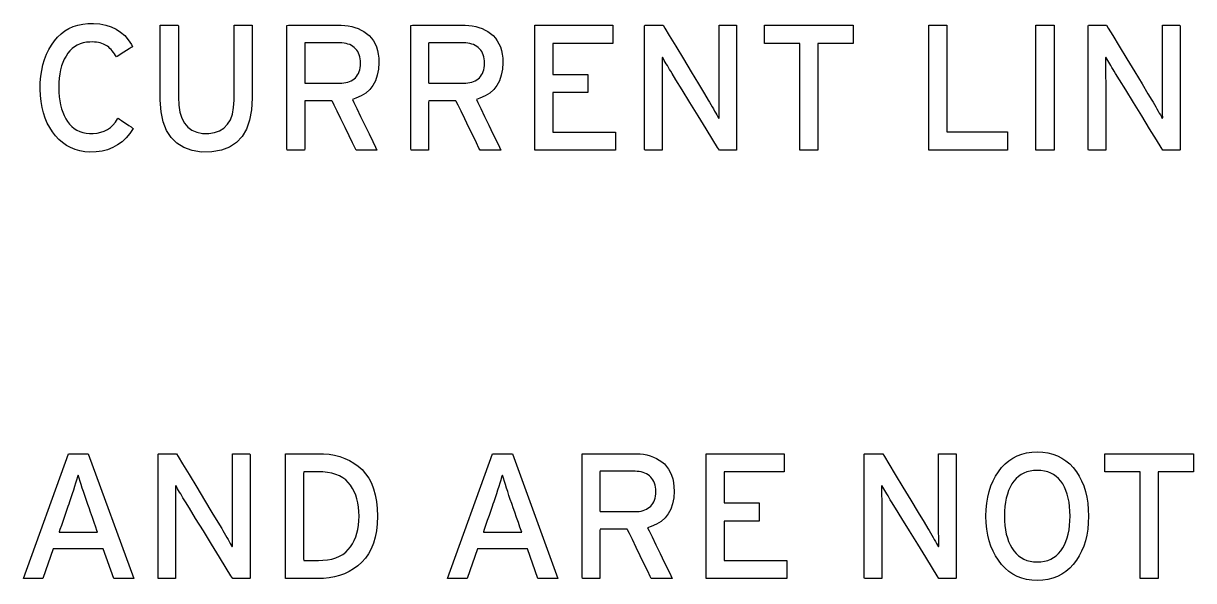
# Model space of a CAD drawing. Extents: x 1 to 47.7, y 0.2 to 33.3.
# Drawn here: x 11.394 to 13.85, y 22.696 to 23.866 of the extents above; entities that cross this region are included whole.
import ezdxf

# ---------------------------------------------------------------- set-up
doc = ezdxf.new("R2010")
doc.units = 0
doc.header["$MEASUREMENT"] = 0
doc.layers.add('4_0_____DWG', color=7, linetype='CONTINUOUS')

msp = doc.modelspace()

# ---------------------------------------------------------------- linework, layer by layer
at = {"layer": '4_0_____DWG'}
for points in [[(11.624, 23.646), (11.6171, 23.6353), (11.6094, 23.6259), (11.6009, 23.6178), (11.5916, 23.611), (11.5815, 23.6054), (11.5706, 23.6011), (11.5588, 23.598), (11.5463, 23.5963), (11.5335, 23.5959), (11.5225, 23.5968), (11.5121, 23.5987), (11.5023, 23.6016), (11.493, 23.6054), (11.4843, 23.6101), (11.4761, 23.6159), (11.4685, 23.6225), (11.4615, 23.6302), (11.455, 23.6386), (11.4491, 23.6476), (11.444, 23.6572), (11.4396, 23.6675), (11.436, 23.6784), (11.4331, 23.69), (11.431, 23.7022), (11.4296, 23.715), (11.429, 23.7285), (11.4293, 23.7422), (11.4303, 23.7553), (11.4322, 23.7678), (11.4347, 23.7797), (11.4381, 23.7909), (11.4421, 23.8015), (11.447, 23.8115), (11.4525, 23.8209), (11.4589, 23.8296), (11.4657, 23.8375), (11.473, 23.8445), (11.4809, 23.8505), (11.4894, 23.8555), (11.4985, 23.8596), (11.5081, 23.8628), (11.5183, 23.865), (11.529, 23.8663), (11.5411, 23.8665), (11.5544, 23.8654), (11.5667, 23.863), (11.5781, 23.8593), (11.5885, 23.8543), (11.5979, 23.8481), (11.6064, 23.8407), (11.614, 23.832), (11.6206, 23.822), (11.6225, 23.8173), (11.6199, 23.8157), (11.6157, 23.813), (11.6105, 23.8096), (11.6047, 23.8059), (11.5991, 23.8022), (11.5943, 23.7991), (11.5908, 23.7969), (11.5892, 23.7959), (11.5873, 23.799), (11.5851, 23.8024), (11.5828, 23.8056), (11.5804, 23.8085), (11.578, 23.8113), (11.5755, 23.8138), (11.573, 23.8162), (11.5704, 23.8183), (11.5677, 23.8201), (11.5647, 23.8217), (11.5616, 23.8231), (11.5583, 23.8243), (11.5548, 23.8253), (11.5511, 23.8261), (11.5473, 23.8268), (11.5433, 23.8272), (11.5391, 23.8274), (11.5334, 23.8273), (11.5262, 23.8267), (11.5194, 23.8253), (11.5129, 23.8234), (11.5069, 23.8208), (11.5014, 23.8175), (11.4962, 23.8136), (11.4915, 23.809), (11.4872, 23.8038), (11.4833, 23.7979), (11.4797, 23.7914), (11.4767, 23.7844), (11.4741, 23.777), (11.472, 23.769), (11.4703, 23.7605), (11.4691, 23.7515), (11.4684, 23.742), (11.4681, 23.732), (11.4683, 23.722), (11.469, 23.7125), (11.4701, 23.7036), (11.4717, 23.6951), (11.4738, 23.6871), (11.4763, 23.6797), (11.4793, 23.6727), (11.4828, 23.6662), (11.4867, 23.6602), (11.4909, 23.6546), (11.4956, 23.6497), (11.5007, 23.6455), (11.5062, 23.6421), (11.5121, 23.6393), (11.5185, 23.6372), (11.5253, 23.6358), (11.5325, 23.635), (11.5405, 23.635), (11.5487, 23.6359), (11.5564, 23.6376), (11.5636, 23.6401), (11.5702, 23.6435), (11.5763, 23.6478), (11.5818, 23.653), (11.5868, 23.659), (11.5913, 23.6658), (11.593, 23.6674), (11.5956, 23.6656), (11.5997, 23.6627), (11.6048, 23.6592), (11.6102, 23.6555), (11.6154, 23.6519), (11.6198, 23.6489), (11.6228, 23.6467)], [(11.8743, 23.7094), (11.8728, 23.6847), (11.8687, 23.6631), (11.862, 23.6445), (11.8527, 23.6289), (11.8408, 23.6163), (11.8264, 23.6067), (11.8093, 23.6001), (11.7896, 23.5965), (11.768, 23.5962), (11.7481, 23.5993), (11.7309, 23.6054), (11.7162, 23.6145), (11.7041, 23.6266), (11.6945, 23.6417), (11.6875, 23.6598), (11.6831, 23.6809), (11.6812, 23.705), (11.6811, 23.7139), (11.6811, 23.7274), (11.6811, 23.7481), (11.6811, 23.7731), (11.6811, 23.7995), (11.6811, 23.8245), (11.6811, 23.8452), (11.6811, 23.8587), (11.6812, 23.8624), (11.6831, 23.8624), (11.6873, 23.8624), (11.693, 23.8624), (11.6995, 23.8624), (11.706, 23.8624), (11.7119, 23.8624), (11.7165, 23.8624), (11.7189, 23.8624), (11.7192, 23.8603), (11.7192, 23.8486), (11.7192, 23.8293), (11.7192, 23.8051), (11.7192, 23.7789), (11.7192, 23.7535), (11.7192, 23.7319), (11.7192, 23.7168), (11.7192, 23.7112), (11.7199, 23.6946), (11.7223, 23.68), (11.7262, 23.6675), (11.7317, 23.657), (11.7388, 23.6486), (11.7475, 23.6421), (11.7577, 23.6377), (11.7695, 23.6354), (11.7827, 23.6352), (11.795, 23.637), (11.8057, 23.6409), (11.8148, 23.6467), (11.8223, 23.6545), (11.8282, 23.6642), (11.8325, 23.676), (11.8351, 23.6896), (11.8362, 23.7053), (11.8362, 23.7124), (11.8362, 23.726), (11.8362, 23.7469), (11.8362, 23.7722), (11.8362, 23.7989), (11.8362, 23.8241), (11.8362, 23.845), (11.8362, 23.8586), (11.8363, 23.8624), (11.8382, 23.8624), (11.8424, 23.8624), (11.8481, 23.8624), (11.8546, 23.8624), (11.8611, 23.8624), (11.867, 23.8624), (11.8716, 23.8624), (11.874, 23.8624), (11.8743, 23.8603), (11.8743, 23.8485), (11.8743, 23.8289), (11.8743, 23.8044), (11.8743, 23.7779), (11.8743, 23.7522), (11.8743, 23.7303), (11.8743, 23.7151)], [(12.1401, 23.7839), (12.1392, 23.77), (12.1367, 23.7574), (12.1329, 23.7461), (12.1276, 23.7362), (12.1208, 23.7275), (12.1127, 23.7202), (12.103, 23.7142), (12.0919, 23.7095), (12.0844, 23.7067), (12.0876, 23.7001), (12.0937, 23.6875), (12.1016, 23.6711), (12.1105, 23.6528), (12.1193, 23.6345), (12.1272, 23.6184), (12.133, 23.6063), (12.1359, 23.6003), (12.1352, 23.6), (12.1315, 23.6), (12.1257, 23.6), (12.1186, 23.6), (12.111, 23.6), (12.1037, 23.6), (12.0976, 23.6), (12.0934, 23.6), (12.0921, 23.6), (12.0899, 23.6045), (12.0847, 23.6153), (12.0774, 23.6304), (12.0689, 23.6478), (12.0602, 23.6657), (12.0523, 23.6821), (12.046, 23.695), (12.0423, 23.7026), (12.0413, 23.7038), (12.0374, 23.7038), (12.0305, 23.7038), (12.0215, 23.7038), (12.0117, 23.7038), (12.0019, 23.7038), (11.9934, 23.7038), (11.9872, 23.7038), (11.9844, 23.7038), (11.9843, 23.7012), (11.9843, 23.692), (11.9843, 23.6779), (11.9843, 23.6609), (11.9843, 23.6429), (11.9843, 23.6259), (11.9843, 23.6119), (11.9843, 23.6026), (11.9842, 23.6), (11.9824, 23.6), (11.9784, 23.6), (11.9728, 23.6), (11.9665, 23.6), (11.9601, 23.6), (11.9543, 23.6), (11.9498, 23.6), (11.9473, 23.6), (11.947, 23.603), (11.947, 23.6222), (11.947, 23.6549), (11.947, 23.6963), (11.947, 23.7415), (11.947, 23.7856), (11.947, 23.8237), (11.947, 23.8509), (11.947, 23.8623), (11.9504, 23.8624), (11.9609, 23.8624), (11.9764, 23.8624), (11.9948, 23.8624), (12.0141, 23.8624), (12.0321, 23.8624), (12.0468, 23.8624), (12.0562, 23.8624), (12.0606, 23.8624), (12.0684, 23.862), (12.0758, 23.8611), (12.083, 23.8597), (12.0898, 23.8578), (12.0964, 23.8554), (12.1026, 23.8525), (12.1086, 23.8491), (12.1142, 23.8452), (12.1195, 23.8408), (12.1243, 23.8357), (12.1284, 23.83), (12.1319, 23.8238), (12.1348, 23.817), (12.1371, 23.8096), (12.1387, 23.8016), (12.1397, 23.7931)], [(12.4003, 23.7839), (12.3994, 23.77), (12.3969, 23.7574), (12.3931, 23.7461), (12.3878, 23.7362), (12.381, 23.7275), (12.3729, 23.7202), (12.3632, 23.7142), (12.3521, 23.7095), (12.3446, 23.7067), (12.3478, 23.7001), (12.3539, 23.6875), (12.3618, 23.6711), (12.3707, 23.6528), (12.3795, 23.6345), (12.3874, 23.6184), (12.3932, 23.6063), (12.3961, 23.6003), (12.3954, 23.6), (12.3917, 23.6), (12.3859, 23.6), (12.3788, 23.6), (12.3712, 23.6), (12.3639, 23.6), (12.3578, 23.6), (12.3536, 23.6), (12.3523, 23.6), (12.3501, 23.6045), (12.3449, 23.6153), (12.3376, 23.6304), (12.3291, 23.6478), (12.3204, 23.6657), (12.3125, 23.6821), (12.3062, 23.695), (12.3025, 23.7026), (12.3015, 23.7038), (12.2976, 23.7038), (12.2907, 23.7038), (12.2817, 23.7038), (12.2719, 23.7038), (12.2621, 23.7038), (12.2536, 23.7038), (12.2474, 23.7038), (12.2446, 23.7038), (12.2445, 23.7012), (12.2445, 23.692), (12.2445, 23.6779), (12.2445, 23.6609), (12.2445, 23.6429), (12.2445, 23.6259), (12.2445, 23.6119), (12.2445, 23.6026), (12.2444, 23.6), (12.2426, 23.6), (12.2386, 23.6), (12.233, 23.6), (12.2267, 23.6), (12.2203, 23.6), (12.2145, 23.6), (12.21, 23.6), (12.2075, 23.6), (12.2072, 23.603), (12.2072, 23.6222), (12.2072, 23.6549), (12.2072, 23.6963), (12.2072, 23.7415), (12.2072, 23.7856), (12.2072, 23.8237), (12.2072, 23.8509), (12.2072, 23.8623), (12.2106, 23.8624), (12.2211, 23.8624), (12.2366, 23.8624), (12.255, 23.8624), (12.2743, 23.8624), (12.2923, 23.8624), (12.307, 23.8624), (12.3164, 23.8624), (12.3208, 23.8624), (12.3286, 23.862), (12.336, 23.8611), (12.3432, 23.8597), (12.35, 23.8578), (12.3566, 23.8554), (12.3628, 23.8525), (12.3688, 23.8491), (12.3744, 23.8452), (12.3797, 23.8408), (12.3845, 23.8357), (12.3886, 23.83), (12.3921, 23.8238), (12.395, 23.817), (12.3973, 23.8096), (12.3989, 23.8016), (12.3999, 23.7931)], [(12.8548, 23.6), (12.8511, 23.606), (12.8412, 23.622), (12.827, 23.6451), (12.8104, 23.6722), (12.793, 23.7004), (12.7768, 23.7266), (12.7637, 23.748), (12.7554, 23.7614), (12.7528, 23.7658), (12.7503, 23.7699), (12.7479, 23.7739), (12.7456, 23.7778), (12.7434, 23.7815), (12.7412, 23.7852), (12.7392, 23.7887), (12.7372, 23.7921), (12.7353, 23.7954), (12.7345, 23.7933), (12.7345, 23.787), (12.7345, 23.7805), (12.7345, 23.7737), (12.7346, 23.7668), (12.7346, 23.7597), (12.7347, 23.7524), (12.7348, 23.7449), (12.7348, 23.7371), (12.7348, 23.7323), (12.7348, 23.7201), (12.7348, 23.7017), (12.7348, 23.6797), (12.7348, 23.6563), (12.7348, 23.6343), (12.7348, 23.6159), (12.7348, 23.6037), (12.7348, 23.6), (12.7331, 23.6), (12.7292, 23.6), (12.7239, 23.6), (12.7177, 23.6), (12.7114, 23.6), (12.7057, 23.6), (12.7011, 23.6), (12.6984, 23.6), (12.6979, 23.6018), (12.6979, 23.6188), (12.6979, 23.6498), (12.6979, 23.6899), (12.6979, 23.7344), (12.6979, 23.7786), (12.6979, 23.8177), (12.6979, 23.8469), (12.6979, 23.8616), (12.6986, 23.8624), (12.7018, 23.8624), (12.7069, 23.8624), (12.713, 23.8624), (12.7197, 23.8624), (12.7261, 23.8624), (12.7315, 23.8624), (12.7353, 23.8624), (12.7367, 23.8624), (12.7402, 23.8565), (12.7497, 23.841), (12.7632, 23.8185), (12.7791, 23.7921), (12.7956, 23.7647), (12.8111, 23.7392), (12.8236, 23.7184), (12.8315, 23.7053), (12.8342, 23.7008), (12.837, 23.6959), (12.8397, 23.6912), (12.8423, 23.6867), (12.8448, 23.6823), (12.8472, 23.6781), (12.8495, 23.6741), (12.8516, 23.6702), (12.8536, 23.6666), (12.8544, 23.6687), (12.8543, 23.6752), (12.8543, 23.6819), (12.8542, 23.6887), (12.8542, 23.6958), (12.8541, 23.703), (12.8541, 23.7104), (12.8541, 23.718), (12.8541, 23.7258), (12.8541, 23.7306), (12.8541, 23.7428), (12.8541, 23.7611), (12.8541, 23.7831), (12.8541, 23.8063), (12.8541, 23.8283), (12.8541, 23.8466), (12.8541, 23.8587), (12.8541, 23.8624), (12.8558, 23.8624), (12.8597, 23.8624), (12.865, 23.8624), (12.8712, 23.8624), (12.8775, 23.8624), (12.8833, 23.8624), (12.8879, 23.8624), (12.8906, 23.8624), (12.891, 23.8605), (12.891, 23.8435), (12.891, 23.8126), (12.891, 23.7725), (12.891, 23.728), (12.891, 23.6838), (12.891, 23.6447), (12.891, 23.6154), (12.891, 23.6008), (12.8904, 23.6), (12.8874, 23.6), (12.8827, 23.6), (12.8769, 23.6), (12.8707, 23.6), (12.8647, 23.6), (12.8596, 23.6), (12.8561, 23.6)], [(13.7857, 23.6), (13.782, 23.606), (13.7721, 23.622), (13.7579, 23.6451), (13.7413, 23.6722), (13.7239, 23.7004), (13.7078, 23.7266), (13.6946, 23.748), (13.6863, 23.7614), (13.6837, 23.7658), (13.6812, 23.7699), (13.6788, 23.7739), (13.6765, 23.7778), (13.6743, 23.7815), (13.6721, 23.7852), (13.6701, 23.7887), (13.6681, 23.7921), (13.6662, 23.7954), (13.6654, 23.7933), (13.6654, 23.787), (13.6654, 23.7805), (13.6655, 23.7737), (13.6655, 23.7668), (13.6655, 23.7597), (13.6656, 23.7524), (13.6657, 23.7449), (13.6657, 23.7371), (13.6658, 23.7323), (13.6658, 23.7201), (13.6658, 23.7017), (13.6658, 23.6797), (13.6658, 23.6563), (13.6658, 23.6343), (13.6658, 23.6159), (13.6658, 23.6037), (13.6657, 23.6), (13.664, 23.6), (13.6602, 23.6), (13.6548, 23.6), (13.6486, 23.6), (13.6423, 23.6), (13.6366, 23.6), (13.632, 23.6), (13.6293, 23.6), (13.6288, 23.6018), (13.6288, 23.6188), (13.6288, 23.6498), (13.6288, 23.6899), (13.6288, 23.7344), (13.6288, 23.7786), (13.6288, 23.8177), (13.6288, 23.8469), (13.6288, 23.8616), (13.6296, 23.8624), (13.6327, 23.8624), (13.6378, 23.8624), (13.644, 23.8624), (13.6506, 23.8624), (13.657, 23.8624), (13.6624, 23.8624), (13.6662, 23.8624), (13.6676, 23.8624), (13.6712, 23.8565), (13.6806, 23.841), (13.6941, 23.8185), (13.71, 23.7921), (13.7266, 23.7647), (13.742, 23.7392), (13.7545, 23.7184), (13.7624, 23.7053), (13.7651, 23.7008), (13.7679, 23.6959), (13.7706, 23.6912), (13.7732, 23.6867), (13.7757, 23.6823), (13.7781, 23.6781), (13.7804, 23.6741), (13.7825, 23.6702), (13.7845, 23.6666), (13.7853, 23.6687), (13.7852, 23.6752), (13.7852, 23.6819), (13.7851, 23.6887), (13.7851, 23.6958), (13.785, 23.703), (13.785, 23.7104), (13.785, 23.718), (13.785, 23.7258), (13.785, 23.7306), (13.785, 23.7428), (13.785, 23.7611), (13.785, 23.7831), (13.785, 23.8063), (13.785, 23.8283), (13.785, 23.8466), (13.785, 23.8587), (13.785, 23.8624), (13.7867, 23.8624), (13.7906, 23.8624), (13.7959, 23.8624), (13.8021, 23.8624), (13.8084, 23.8624), (13.8142, 23.8624), (13.8188, 23.8624), (13.8215, 23.8624), (13.822, 23.8605), (13.822, 23.8435), (13.822, 23.8126), (13.822, 23.7725), (13.822, 23.728), (13.822, 23.6838), (13.822, 23.6447), (13.822, 23.6154), (13.822, 23.6008), (13.8213, 23.6), (13.8183, 23.6), (13.8136, 23.6), (13.8078, 23.6), (13.8016, 23.6), (13.7956, 23.6), (13.7906, 23.6), (13.787, 23.6)], [(12.1017, 23.7828), (12.1015, 23.7877), (12.1009, 23.7922), (12.1001, 23.7965), (12.0989, 23.8005), (12.0974, 23.8041), (12.0956, 23.8075), (12.0935, 23.8105), (12.0911, 23.8133), (12.0884, 23.8158), (12.0854, 23.8181), (12.0822, 23.8201), (12.0787, 23.8218), (12.075, 23.8231), (12.071, 23.8241), (12.0668, 23.8249), (12.0624, 23.8253), (12.0584, 23.8254), (12.0547, 23.8254), (12.0465, 23.8254), (12.0352, 23.8254), (12.0223, 23.8254), (12.0093, 23.8254), (11.9977, 23.8254), (11.9889, 23.8254), (11.9845, 23.8254), (11.9843, 23.8237), (11.9843, 23.8163), (11.9843, 23.8047), (11.9843, 23.7906), (11.9843, 23.7756), (11.9843, 23.7615), (11.9843, 23.7499), (11.9843, 23.7425), (11.9845, 23.7408), (11.9889, 23.7408), (11.9977, 23.7408), (12.0093, 23.7408), (12.0223, 23.7408), (12.0352, 23.7408), (12.0465, 23.7408), (12.0547, 23.7408), (12.0584, 23.7408), (12.0623, 23.7409), (12.0667, 23.7413), (12.0708, 23.742), (12.0747, 23.743), (12.0784, 23.7443), (12.0819, 23.7458), (12.0851, 23.7477), (12.088, 23.7499), (12.0908, 23.7523), (12.0933, 23.755), (12.0954, 23.7581), (12.0973, 23.7614), (12.0988, 23.7651), (12.1, 23.7691), (12.1009, 23.7733), (12.1015, 23.7779)], [(12.3619, 23.7828), (12.3617, 23.7877), (12.3611, 23.7922), (12.3603, 23.7965), (12.3591, 23.8005), (12.3576, 23.8041), (12.3558, 23.8075), (12.3537, 23.8105), (12.3513, 23.8133), (12.3486, 23.8158), (12.3456, 23.8181), (12.3424, 23.8201), (12.3389, 23.8218), (12.3352, 23.8231), (12.3312, 23.8241), (12.327, 23.8249), (12.3226, 23.8253), (12.3186, 23.8254), (12.3149, 23.8254), (12.3067, 23.8254), (12.2954, 23.8254), (12.2825, 23.8254), (12.2695, 23.8254), (12.2579, 23.8254), (12.2491, 23.8254), (12.2447, 23.8254), (12.2445, 23.8237), (12.2445, 23.8163), (12.2445, 23.8047), (12.2445, 23.7906), (12.2445, 23.7756), (12.2445, 23.7615), (12.2445, 23.7499), (12.2445, 23.7425), (12.2447, 23.7408), (12.2491, 23.7408), (12.2579, 23.7408), (12.2695, 23.7408), (12.2825, 23.7408), (12.2954, 23.7408), (12.3067, 23.7408), (12.3149, 23.7408), (12.3186, 23.7408), (12.3225, 23.7409), (12.3269, 23.7413), (12.331, 23.742), (12.3349, 23.743), (12.3386, 23.7443), (12.342, 23.7458), (12.3453, 23.7477), (12.3482, 23.7499), (12.351, 23.7523), (12.3535, 23.755), (12.3556, 23.7581), (12.3575, 23.7614), (12.359, 23.7651), (12.3602, 23.7691), (12.3611, 23.7733), (12.3617, 23.7779)], [(11.8332, 22.7), (11.8295, 22.706), (11.8197, 22.722), (11.8055, 22.7451), (11.7888, 22.7722), (11.7715, 22.8004), (11.7553, 22.8266), (11.7422, 22.848), (11.7339, 22.8614), (11.7312, 22.8658), (11.7288, 22.8699), (11.7264, 22.8739), (11.7241, 22.8778), (11.7218, 22.8815), (11.7197, 22.8852), (11.7176, 22.8887), (11.7156, 22.8921), (11.7137, 22.8954), (11.7129, 22.8933), (11.7129, 22.887), (11.713, 22.8805), (11.713, 22.8737), (11.713, 22.8668), (11.7131, 22.8597), (11.7131, 22.8524), (11.7132, 22.8449), (11.7133, 22.8371), (11.7133, 22.8323), (11.7133, 22.8201), (11.7133, 22.8017), (11.7133, 22.7797), (11.7133, 22.7563), (11.7133, 22.7343), (11.7133, 22.7159), (11.7133, 22.7037), (11.7133, 22.7), (11.7116, 22.7), (11.7077, 22.7), (11.7023, 22.7), (11.6962, 22.7), (11.6899, 22.7), (11.6841, 22.7), (11.6795, 22.7), (11.6768, 22.7), (11.6764, 22.7018), (11.6764, 22.7188), (11.6764, 22.7498), (11.6764, 22.7899), (11.6764, 22.8344), (11.6764, 22.8786), (11.6764, 22.9177), (11.6764, 22.9469), (11.6764, 22.9616), (11.6771, 22.9624), (11.6803, 22.9624), (11.6853, 22.9624), (11.6915, 22.9624), (11.6981, 22.9624), (11.7045, 22.9624), (11.71, 22.9624), (11.7138, 22.9624), (11.7152, 22.9624), (11.7187, 22.9565), (11.7281, 22.941), (11.7416, 22.9185), (11.7576, 22.8921), (11.7741, 22.8647), (11.7895, 22.8392), (11.802, 22.8184), (11.81, 22.8053), (11.8126, 22.8008), (11.8155, 22.7959), (11.8182, 22.7912), (11.8208, 22.7867), (11.8233, 22.7823), (11.8256, 22.7781), (11.8279, 22.7741), (11.83, 22.7702), (11.8321, 22.7666), (11.8329, 22.7687), (11.8328, 22.7752), (11.8327, 22.7819), (11.8327, 22.7887), (11.8326, 22.7958), (11.8326, 22.803), (11.8326, 22.8104), (11.8325, 22.818), (11.8325, 22.8258), (11.8325, 22.8306), (11.8325, 22.8428), (11.8325, 22.8611), (11.8325, 22.8831), (11.8325, 22.9063), (11.8325, 22.9283), (11.8325, 22.9466), (11.8325, 22.9587), (11.8326, 22.9624), (11.8343, 22.9624), (11.8381, 22.9624), (11.8435, 22.9624), (11.8497, 22.9624), (11.856, 22.9624), (11.8617, 22.9624), (11.8663, 22.9624), (11.869, 22.9624), (11.8695, 22.9605), (11.8695, 22.9435), (11.8695, 22.9126), (11.8695, 22.8725), (11.8695, 22.828), (11.8695, 22.7838), (11.8695, 22.7447), (11.8695, 22.7154), (11.8695, 22.7008), (11.8688, 22.7), (11.8658, 22.7), (11.8611, 22.7), (11.8553, 22.7), (11.8491, 22.7), (11.8432, 22.7), (11.8381, 22.7), (11.8346, 22.7)], [(12.1372, 22.8312), (12.1365, 22.8154), (12.1349, 22.8007), (12.1322, 22.787), (12.1286, 22.7744), (12.1239, 22.7628), (12.1183, 22.7523), (12.1117, 22.7428), (12.1041, 22.7344), (12.0956, 22.727), (12.0867, 22.7206), (12.0773, 22.715), (12.0675, 22.7103), (12.0572, 22.7065), (12.0465, 22.7036), (12.0353, 22.7015), (12.0237, 22.7003), (12.0133, 22.7), (12.0099, 22.7), (12.0022, 22.7), (11.9916, 22.7), (11.9796, 22.7), (11.9674, 22.7), (11.9566, 22.7), (11.9484, 22.7), (11.9443, 22.7), (11.9441, 22.7053), (11.9441, 22.7281), (11.9441, 22.7641), (11.9441, 22.808), (11.9441, 22.8544), (11.9441, 22.8983), (11.9441, 22.9342), (11.9441, 22.9571), (11.9443, 22.9624), (11.9484, 22.9624), (11.9566, 22.9624), (11.9674, 22.9624), (11.9796, 22.9624), (11.9916, 22.9624), (12.0022, 22.9624), (12.0099, 22.9624), (12.0133, 22.9624), (12.0239, 22.9622), (12.0357, 22.9611), (12.047, 22.9592), (12.0579, 22.9563), (12.0682, 22.9526), (12.0781, 22.948), (12.0875, 22.9425), (12.0964, 22.9362), (12.1047, 22.9289), (12.1122, 22.9204), (12.1187, 22.9108), (12.1242, 22.9002), (12.1287, 22.8886), (12.1323, 22.8758), (12.1349, 22.862), (12.1365, 22.8471)], [(12.7599, 22.8839), (12.759, 22.87), (12.7566, 22.8574), (12.7527, 22.8461), (12.7474, 22.8362), (12.7407, 22.8275), (12.7325, 22.8202), (12.7228, 22.8142), (12.7118, 22.8095), (12.7042, 22.8067), (12.7074, 22.8001), (12.7135, 22.7875), (12.7215, 22.7711), (12.7303, 22.7528), (12.7392, 22.7345), (12.747, 22.7184), (12.7528, 22.7063), (12.7557, 22.7003), (12.755, 22.7), (12.7513, 22.7), (12.7455, 22.7), (12.7384, 22.7), (12.7308, 22.7), (12.7235, 22.7), (12.7174, 22.7), (12.7133, 22.7), (12.7119, 22.7), (12.7097, 22.7045), (12.7045, 22.7153), (12.6972, 22.7304), (12.6887, 22.7478), (12.68, 22.7657), (12.6721, 22.7821), (12.6658, 22.795), (12.6621, 22.8026), (12.6611, 22.8038), (12.6572, 22.8038), (12.6503, 22.8038), (12.6413, 22.8038), (12.6315, 22.8038), (12.6218, 22.8038), (12.6133, 22.8038), (12.607, 22.8038), (12.6042, 22.8038), (12.6041, 22.8012), (12.6041, 22.792), (12.6041, 22.7779), (12.6041, 22.7609), (12.6041, 22.7429), (12.6041, 22.7259), (12.6041, 22.7119), (12.6041, 22.7026), (12.6041, 22.7), (12.6022, 22.7), (12.5982, 22.7), (12.5927, 22.7), (12.5863, 22.7), (12.5799, 22.7), (12.5741, 22.7), (12.5696, 22.7), (12.5671, 22.7), (12.5668, 22.703), (12.5668, 22.7222), (12.5668, 22.7549), (12.5668, 22.7963), (12.5668, 22.8415), (12.5668, 22.8856), (12.5668, 22.9237), (12.5668, 22.9509), (12.5668, 22.9623), (12.5702, 22.9624), (12.5807, 22.9624), (12.5962, 22.9624), (12.6146, 22.9624), (12.6339, 22.9624), (12.6519, 22.9624), (12.6667, 22.9624), (12.676, 22.9624), (12.6804, 22.9624), (12.6882, 22.962), (12.6957, 22.9611), (12.7028, 22.9597), (12.7097, 22.9578), (12.7162, 22.9554), (12.7225, 22.9525), (12.7284, 22.9491), (12.734, 22.9452), (12.7394, 22.9408), (12.7441, 22.9357), (12.7482, 22.93), (12.7517, 22.9238), (12.7546, 22.917), (12.7569, 22.9096), (12.7585, 22.9016), (12.7595, 22.8931)], [(13.3157, 22.7), (13.312, 22.706), (13.3021, 22.722), (13.2879, 22.7451), (13.2712, 22.7722), (13.2539, 22.8004), (13.2377, 22.8266), (13.2246, 22.848), (13.2163, 22.8614), (13.2136, 22.8658), (13.2112, 22.8699), (13.2088, 22.8739), (13.2065, 22.8778), (13.2043, 22.8815), (13.2021, 22.8852), (13.2, 22.8887), (13.1981, 22.8921), (13.1961, 22.8954), (13.1954, 22.8933), (13.1954, 22.887), (13.1954, 22.8805), (13.1954, 22.8737), (13.1955, 22.8668), (13.1955, 22.8597), (13.1956, 22.8524), (13.1956, 22.8449), (13.1957, 22.8371), (13.1957, 22.8323), (13.1957, 22.8201), (13.1957, 22.8017), (13.1957, 22.7797), (13.1957, 22.7563), (13.1957, 22.7343), (13.1957, 22.7159), (13.1957, 22.7037), (13.1957, 22.7), (13.194, 22.7), (13.1901, 22.7), (13.1848, 22.7), (13.1786, 22.7), (13.1723, 22.7), (13.1665, 22.7), (13.1619, 22.7), (13.1592, 22.7), (13.1588, 22.7018), (13.1588, 22.7188), (13.1588, 22.7498), (13.1588, 22.7899), (13.1588, 22.8344), (13.1588, 22.8786), (13.1588, 22.9177), (13.1588, 22.9469), (13.1588, 22.9616), (13.1595, 22.9624), (13.1627, 22.9624), (13.1677, 22.9624), (13.1739, 22.9624), (13.1806, 22.9624), (13.187, 22.9624), (13.1924, 22.9624), (13.1962, 22.9624), (13.1976, 22.9624), (13.2011, 22.9565), (13.2105, 22.941), (13.2241, 22.9185), (13.24, 22.8921), (13.2565, 22.8647), (13.2719, 22.8392), (13.2845, 22.8184), (13.2924, 22.8053), (13.295, 22.8008), (13.2979, 22.7959), (13.3006, 22.7912), (13.3032, 22.7867), (13.3057, 22.7823), (13.3081, 22.7781), (13.3103, 22.7741), (13.3125, 22.7702), (13.3145, 22.7666), (13.3153, 22.7687), (13.3152, 22.7752), (13.3151, 22.7819), (13.3151, 22.7887), (13.315, 22.7958), (13.315, 22.803), (13.315, 22.8104), (13.315, 22.818), (13.315, 22.8258), (13.315, 22.8306), (13.315, 22.8428), (13.315, 22.8611), (13.315, 22.8831), (13.315, 22.9063), (13.315, 22.9283), (13.315, 22.9466), (13.315, 22.9587), (13.315, 22.9624), (13.3167, 22.9624), (13.3206, 22.9624), (13.3259, 22.9624), (13.3321, 22.9624), (13.3384, 22.9624), (13.3442, 22.9624), (13.3487, 22.9624), (13.3515, 22.9624), (13.3519, 22.9605), (13.3519, 22.9435), (13.3519, 22.9126), (13.3519, 22.8725), (13.3519, 22.828), (13.3519, 22.7838), (13.3519, 22.7447), (13.3519, 22.7154), (13.3519, 22.7008), (13.3512, 22.7), (13.3483, 22.7), (13.3436, 22.7), (13.3378, 22.7), (13.3316, 22.7), (13.3256, 22.7), (13.3205, 22.7), (13.317, 22.7)], [(13.6297, 22.8313), (13.6292, 22.8173), (13.628, 22.804), (13.6259, 22.7914), (13.6231, 22.7795), (13.6196, 22.7682), (13.6152, 22.7576), (13.6101, 22.7477), (13.6042, 22.7384), (13.5975, 22.7298), (13.5901, 22.722), (13.5821, 22.7152), (13.5735, 22.7095), (13.5644, 22.7047), (13.5546, 22.701), (13.5443, 22.6982), (13.5334, 22.6965), (13.5219, 22.6958), (13.5104, 22.6965), (13.4996, 22.6982), (13.4894, 22.701), (13.4797, 22.7047), (13.4707, 22.7095), (13.4623, 22.7152), (13.4544, 22.722), (13.4472, 22.7298), (13.4405, 22.7384), (13.4345, 22.7477), (13.4292, 22.7576), (13.4247, 22.7682), (13.4211, 22.7795), (13.4182, 22.7914), (13.4161, 22.804), (13.4149, 22.8173), (13.4144, 22.8313), (13.4149, 22.8453), (13.4161, 22.8586), (13.4182, 22.8712), (13.4211, 22.8832), (13.4247, 22.8946), (13.4292, 22.9052), (13.4345, 22.9153), (13.4405, 22.9246), (13.4472, 22.9333), (13.4544, 22.9409), (13.4623, 22.9476), (13.4707, 22.9533), (13.4797, 22.9579), (13.4894, 22.9616), (13.4996, 22.9643), (13.5104, 22.9659), (13.5219, 22.9666), (13.5334, 22.9659), (13.5443, 22.9643), (13.5546, 22.9616), (13.5644, 22.9579), (13.5735, 22.9533), (13.5821, 22.9476), (13.5901, 22.9409), (13.5975, 22.9333), (13.6042, 22.9246), (13.6101, 22.9153), (13.6152, 22.9052), (13.6196, 22.8946), (13.6231, 22.8832), (13.6259, 22.8712), (13.628, 22.8586), (13.6292, 22.8453)], [(12.0984, 22.8312), (12.0981, 22.841), (12.0973, 22.8503), (12.0959, 22.8591), (12.094, 22.8675), (12.0915, 22.8754), (12.0884, 22.8827), (12.0848, 22.8896), (12.0807, 22.8961), (12.0758, 22.902), (12.0703, 22.9072), (12.064, 22.9118), (12.057, 22.9156), (12.0494, 22.9188), (12.041, 22.9212), (12.032, 22.9229), (12.0222, 22.924), (12.0133, 22.9243), (12.0117, 22.9243), (12.0083, 22.9243), (12.0035, 22.9243), (11.9981, 22.9243), (11.9926, 22.9243), (11.9877, 22.9243), (11.9841, 22.9243), (11.9822, 22.9243), (11.9821, 22.9205), (11.9821, 22.9043), (11.9821, 22.8788), (11.9821, 22.8477), (11.9821, 22.8147), (11.9821, 22.7836), (11.9821, 22.758), (11.9821, 22.7419), (11.9822, 22.7381), (11.9841, 22.7381), (11.9877, 22.7381), (11.9926, 22.7381), (11.9981, 22.7381), (12.0035, 22.7381), (12.0083, 22.7381), (12.0117, 22.7381), (12.0133, 22.7381), (12.0222, 22.7384), (12.032, 22.7395), (12.041, 22.7412), (12.0494, 22.7437), (12.057, 22.7469), (12.064, 22.7509), (12.0703, 22.7555), (12.0758, 22.7609), (12.0807, 22.7669), (12.0848, 22.7733), (12.0884, 22.7801), (12.0915, 22.7875), (12.094, 22.7953), (12.0959, 22.8035), (12.0973, 22.8123), (12.0981, 22.8215)], [(12.7215, 22.8828), (12.7213, 22.8877), (12.7207, 22.8922), (12.7199, 22.8965), (12.7187, 22.9005), (12.7172, 22.9041), (12.7154, 22.9075), (12.7133, 22.9105), (12.7109, 22.9133), (12.7082, 22.9158), (12.7052, 22.9181), (12.702, 22.9201), (12.6985, 22.9218), (12.6948, 22.9231), (12.6909, 22.9241), (12.6867, 22.9249), (12.6822, 22.9253), (12.6782, 22.9254), (12.6745, 22.9254), (12.6663, 22.9254), (12.655, 22.9254), (12.6421, 22.9254), (12.6291, 22.9254), (12.6175, 22.9254), (12.6088, 22.9254), (12.6044, 22.9254), (12.6041, 22.9237), (12.6041, 22.9163), (12.6041, 22.9047), (12.6041, 22.8906), (12.6041, 22.8756), (12.6041, 22.8615), (12.6041, 22.8499), (12.6041, 22.8425), (12.6044, 22.8408), (12.6088, 22.8408), (12.6175, 22.8408), (12.6291, 22.8408), (12.6421, 22.8408), (12.655, 22.8408), (12.6663, 22.8408), (12.6745, 22.8408), (12.6782, 22.8408), (12.6822, 22.8409), (12.6865, 22.8413), (12.6907, 22.842), (12.6946, 22.843), (12.6982, 22.8443), (12.7017, 22.8458), (12.7049, 22.8477), (12.7079, 22.8499), (12.7106, 22.8523), (12.7131, 22.8551), (12.7153, 22.8581), (12.7171, 22.8614), (12.7186, 22.8651), (12.7198, 22.8691), (12.7207, 22.8733), (12.7213, 22.8779)], [(13.5909, 22.8313), (13.5907, 22.8416), (13.5899, 22.8514), (13.5887, 22.8606), (13.587, 22.8693), (13.5849, 22.8775), (13.5822, 22.8851), (13.5791, 22.8923), (13.5755, 22.8988), (13.5714, 22.9048), (13.5668, 22.91), (13.5617, 22.9146), (13.5562, 22.9184), (13.5503, 22.9216), (13.5439, 22.9241), (13.537, 22.9259), (13.5296, 22.927), (13.5219, 22.9274), (13.5142, 22.927), (13.507, 22.9259), (13.5003, 22.9241), (13.4939, 22.9216), (13.4881, 22.9184), (13.4826, 22.9146), (13.4776, 22.91), (13.473, 22.9048), (13.4689, 22.8988), (13.4652, 22.8923), (13.462, 22.8851), (13.4593, 22.8775), (13.4571, 22.8693), (13.4554, 22.8606), (13.4541, 22.8514), (13.4534, 22.8416), (13.4532, 22.8313), (13.4534, 22.8211), (13.4541, 22.8114), (13.4554, 22.8023), (13.4571, 22.7937), (13.4593, 22.7856), (13.462, 22.778), (13.4652, 22.771), (13.4689, 22.7644), (13.473, 22.7583), (13.4776, 22.7529), (13.4826, 22.7481), (13.4881, 22.7441), (13.4939, 22.7408), (13.5003, 22.7382), (13.507, 22.7364), (13.5142, 22.7353), (13.5219, 22.7349), (13.5296, 22.7353), (13.537, 22.7364), (13.5439, 22.7382), (13.5503, 22.7408), (13.5562, 22.7441), (13.5617, 22.7481), (13.5668, 22.7529), (13.5714, 22.7583), (13.5755, 22.7644), (13.5791, 22.771), (13.5822, 22.778), (13.5849, 22.7856), (13.587, 22.7937), (13.5887, 22.8023), (13.5899, 22.8114), (13.5907, 22.8211)], [(11.5284, 22.8578), (11.5255, 22.8665), (11.5227, 22.8747), (11.52, 22.8827), (11.5175, 22.8902), (11.5152, 22.8975), (11.513, 22.9043), (11.5109, 22.9109), (11.509, 22.9171), (11.5072, 22.9135), (11.5054, 22.9071), (11.5033, 22.9004), (11.5011, 22.8933), (11.4987, 22.8858), (11.4962, 22.8779), (11.4935, 22.8697), (11.4906, 22.861), (11.4891, 22.8565), (11.4873, 22.8515), (11.4844, 22.8432), (11.4808, 22.8329), (11.477, 22.822), (11.4735, 22.8117), (11.4706, 22.8034), (11.4688, 22.7983), (11.4691, 22.7974), (11.4748, 22.7974), (11.4852, 22.7974), (11.4987, 22.7974), (11.5134, 22.7974), (11.5276, 22.7974), (11.5395, 22.7974), (11.5473, 22.7974), (11.5494, 22.7975), (11.5482, 22.8009), (11.5457, 22.8081), (11.5423, 22.8178), (11.5385, 22.8287), (11.5348, 22.8395), (11.5315, 22.8488), (11.5292, 22.8554)], [(12.4188, 22.8578), (12.4159, 22.8665), (12.4131, 22.8747), (12.4105, 22.8827), (12.408, 22.8902), (12.4056, 22.8975), (12.4034, 22.9043), (12.4013, 22.9109), (12.3994, 22.9171), (12.3977, 22.9135), (12.3958, 22.9071), (12.3937, 22.9004), (12.3915, 22.8933), (12.3892, 22.8858), (12.3866, 22.8779), (12.3839, 22.8697), (12.381, 22.861), (12.3795, 22.8565), (12.3777, 22.8515), (12.3749, 22.8432), (12.3713, 22.8329), (12.3675, 22.822), (12.3639, 22.8117), (12.361, 22.8034), (12.3593, 22.7983), (12.3595, 22.7974), (12.3652, 22.7974), (12.3757, 22.7974), (12.3891, 22.7974), (12.4038, 22.7974), (12.418, 22.7974), (12.4299, 22.7974), (12.4377, 22.7974), (12.4398, 22.7975), (12.4387, 22.8009), (12.4361, 22.8081), (12.4328, 22.8178), (12.429, 22.8287), (12.4252, 22.8395), (12.422, 22.8488), (12.4197, 22.8554)]]:
    msp.add_lwpolyline(points, close=True, dxfattribs=at)
for points in [[(12.4674, 23.6), (12.4674, 23.8624), (12.6311, 23.8624), (12.6311, 23.8243), (12.5054, 23.8243), (12.5054, 23.7591), (12.5784, 23.7591), (12.5784, 23.721), (12.5054, 23.721), (12.5054, 23.6381), (12.6366, 23.6381), (12.6366, 23.6), (12.4674, 23.6)], [(13.0617, 23.8239), (13.0617, 23.6), (13.0236, 23.6), (13.0236, 23.8239), (12.9495, 23.8239), (12.9495, 23.8624), (13.1359, 23.8624), (13.1359, 23.8239), (13.0617, 23.8239)], [(13.2944, 23.6), (13.2944, 23.8624), (13.3325, 23.8624), (13.3325, 23.6384), (13.4593, 23.6384), (13.4593, 23.6), (13.2944, 23.6)], [(13.5191, 23.6), (13.5191, 23.8624), (13.5572, 23.8624), (13.5572, 23.6), (13.5191, 23.6)], [(11.5835, 22.7), (11.5615, 22.7623), (11.4564, 22.7623), (11.4346, 22.7), (11.3938, 22.7), (11.4883, 22.9624), (11.53, 22.9624), (11.6256, 22.7), (11.5835, 22.7)], [(12.4739, 22.7), (12.452, 22.7623), (12.3469, 22.7623), (12.3251, 22.7), (12.2842, 22.7), (12.3787, 22.9624), (12.4205, 22.9624), (12.516, 22.7), (12.4739, 22.7)], [(12.827, 22.7), (12.827, 22.9624), (12.9907, 22.9624), (12.9907, 22.9243), (12.865, 22.9243), (12.865, 22.8591), (12.9381, 22.8591), (12.9381, 22.821), (12.865, 22.821), (12.865, 22.7381), (12.9963, 22.7381), (12.9963, 22.7), (12.827, 22.7)], [(13.776, 22.924), (13.776, 22.7), (13.7379, 22.7), (13.7379, 22.924), (13.6638, 22.924), (13.6638, 22.9624), (13.8502, 22.9624), (13.8502, 22.924), (13.776, 22.924)]]:
    msp.add_lwpolyline(points, dxfattribs=at)

doc.saveas('drawing.dxf')
